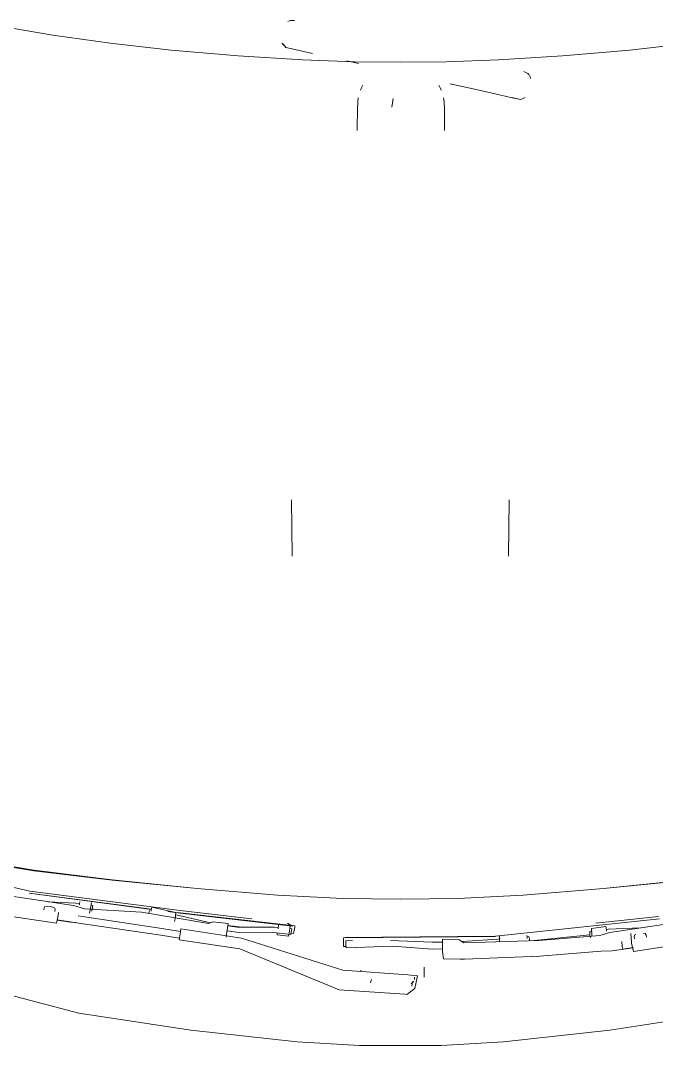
# Model space of a CAD drawing. Header units: millimetres. Extents: x -50912 to 58751, y -45352 to 5553.
# Drawn here: x -41558 to -40967, y -41113 to -40160 of the extents above; entities that cross this region are included whole.
import ezdxf

# ---------------------------------------------------------------- set-up
doc = ezdxf.new("R2010")
doc.units = ezdxf.units.MM
doc.layers.add('G-IMPT', color=8, linetype='Continuous', lineweight=9)

# ---------------------------------------------------------------- blocks, each defined once
blk = doc.blocks.new('CRT_Fiat Punto - Punto_dwg-V1-GARAGEM')
at = {"layer": 'G-IMPT'}
for p, q in [((857.897, -31.16), (858.051, -31.109)), ((858.12, -31.089), (858.051, -31.109)), ((858.331, -31.081), (858.12, -31.089)), ((858.485, -31.082), (858.331, -31.081)), ((836.14, -32.431), (830.817, -31.542)), ((836.14, -32.431), (841.463, -33.185)), ((847.08, -33.815), (841.463, -33.185)), ((857.337, -33.171), (857.666, -33.512)), ((889.491, -33.815), (895.108, -33.185)), ((853.285, -34.338), (847.08, -33.815)), ((857.412, -33.243), (857.696, -33.577)), ((857.412, -33.243), (857.666, -33.512)), ((858.566, -33.771), (857.696, -33.577)), ((857.696, -33.577), (858.518, -33.763)), ((858.518, -33.763), (860.162, -34.126)), ((883.285, -34.338), (889.491, -33.815)), ((859.223, -34.711), (853.285, -34.338)), ((859.223, -34.711), (864.035, -34.893)), ((863.34, -34.826), (864.427, -35.067)), ((868.285, -34.936), (864.035, -34.893)), ((868.285, -34.936), (872.535, -34.893)), ((877.348, -34.711), (872.535, -34.893)), ((877.348, -34.711), (883.285, -34.338)), ((879.836, -35.857), (879.697, -35.792)), ((879.836, -35.857), (880.019, -35.952)), ((880.019, -35.952), (880.073, -35.999)), ((880.188, -36.109), (880.073, -35.999)), ((875.018, -37.413), (872.869, -36.935)), ((880.258, -36.229), (880.244, -36.165)), ((880.258, -36.229), (880.282, -36.331)), ((880.307, -36.436), (880.282, -36.331)), ((864.608, -37.535), (864.676, -37.362)), ((864.827, -37.062), (864.676, -37.362)), ((872.004, -37.362), (871.853, -37.062)), ((872.004, -37.362), (872.071, -37.535)), ((875.018, -37.413), (877.045, -37.87)), ((878.623, -38.227), (877.045, -37.87)), ((864.34, -38.567), (864.315, -39.349)), ((864.393, -38.22), (864.34, -38.567)), ((867.498, -39.092), (867.633, -38.289)), ((867.498, -39.092), (867.599, -38.481)), ((872.287, -38.22), (872.339, -38.567)), ((872.365, -39.349), (872.339, -38.567)), ((878.579, -38.214), (879.425, -38.402)), ((879.425, -38.402), (878.623, -38.227)), ((879.811, -38.216), (879.425, -38.402)), ((864.315, -39.349), (864.306, -41)), ((872.365, -39.349), (872.374, -41)), ((864.306, -41.266), (864.306, -41)), ((872.374, -41), (872.374, -41.266)), ((858.221, -75.435), (858.285, -80.643)), ((878.35, -75.435), (878.286, -80.643)), ((820.498, -108.569), (834.018, -111.632)), ((829.511, -111.686), (838.056, -112.962)), ((833.98, -111.825), (845.276, -113.297)), ((833.98, -111.825), (845.272, -113.321)), ((834.018, -111.632), (847.936, -113.411)), ((835.688, -112.609), (838.276, -112.728)), ((838.625, -112.78), (838.276, -112.728)), ((838.605, -112.893), (838.623, -112.791)), ((838.655, -112.618), (838.623, -112.791)), ((839.599, -113.378), (839.723, -112.665)), ((830.928, -113.767), (836.508, -114.6)), ((835.318, -113.361), (835.352, -113.184)), ((835.425, -113.063), (835.352, -113.184)), ((835.627, -113.029), (835.425, -113.063)), ((835.893, -113.046), (835.627, -113.029)), ((836.151, -113.107), (835.893, -113.046)), ((836.332, -113.198), (836.151, -113.107)), ((836.33, -113.513), (836.363, -113.335)), ((836.363, -113.335), (836.332, -113.198)), ((836.643, -113.889), (836.689, -113.618)), ((838.056, -112.962), (839.082, -113.251)), ((839.082, -113.251), (844.343, -113.565)), ((839.599, -113.378), (839.545, -113.66)), ((839.849, -112.963), (839.674, -112.937)), ((839.753, -113.494), (839.795, -113.268)), ((839.795, -113.268), (839.849, -112.963)), ((839.795, -113.272), (840.143, -113.314)), ((844.343, -113.565), (850.57, -114.63)), ((845.035, -113.684), (845.059, -113.534)), ((845.079, -113.413), (845.059, -113.534)), ((845.247, -113.474), (845.258, -113.398)), ((845.305, -113.127), (845.258, -113.398)), ((845.305, -113.127), (847.536, -113.591)), ((846.781, -113.521), (847.918, -113.672)), ((847.453, -114.18), (847.536, -113.591)), ((847.536, -113.592), (847.926, -113.642)), ((858.324, -114.863), (847.918, -113.672)), ((858.518, -114.838), (847.926, -113.642)), ((854.552, -114.179), (847.936, -113.411)), ((836.508, -114.6), (836.643, -113.889)), ((836.56, -114.329), (837.779, -114.511)), ((836.568, -114.284), (839.187, -114.675)), ((838.272, -114.538), (837.779, -114.511)), ((838.493, -113.921), (839.301, -114.042)), ((839.187, -114.675), (846.13, -115.711)), ((839.301, -114.042), (846.24, -115.092)), ((847.453, -114.18), (847.408, -114.443)), ((847.499, -113.812), (847.672, -113.848)), ((850.726, -114.564), (847.672, -113.848)), ((850.952, -114.468), (850.57, -114.63)), ((852.364, -114.618), (850.952, -114.468)), ((852.25, -115.429), (852.364, -114.618)), ((858.324, -114.863), (857.862, -114.597)), ((877.078, -115.781), (892.238, -114.202)), ((886.358, -114.587), (892.14, -113.983)), ((887.639, -115.453), (896.941, -114.056)), ((847.961, -115.377), (846.24, -115.092)), ((847.184, -115.248), (847.956, -115.352)), ((847.918, -115.586), (847.83, -116.133)), ((847.998, -115.103), (847.918, -115.586)), ((847.998, -115.103), (853.597, -115.991)), ((852.175, -115.902), (852.25, -115.429)), ((852.262, -115.296), (853.141, -115.417)), ((852.331, -114.848), (853.21, -114.962)), ((853.629, -114.961), (852.338, -114.803)), ((853.141, -115.417), (856.555, -115.467)), ((853.21, -114.962), (856.642, -114.959)), ((858.146, -115.639), (856.555, -115.467)), ((856.996, -114.994), (856.642, -114.959)), ((856.884, -115.669), (856.911, -115.505)), ((856.884, -115.669), (857.941, -115.793)), ((856.977, -115.107), (856.993, -115.012)), ((857.034, -114.789), (856.993, -115.012)), ((857.992, -115.511), (857.941, -115.793)), ((857.992, -115.511), (858.11, -114.826)), ((858.238, -115.119), (858.06, -115.101)), ((858.146, -115.639), (858.187, -115.412)), ((858.187, -115.412), (858.238, -115.119)), ((858.413, -115.548), (858.223, -115.525)), ((858.413, -115.548), (858.516, -114.957)), ((858.518, -114.838), (858.516, -114.957)), ((880.34, -116.228), (885.815, -115.664)), ((885.801, -115.37), (886.01, -115.344)), ((885.801, -115.37), (885.817, -115.703)), ((885.95, -115.077), (887.282, -114.908)), ((885.985, -115.787), (885.95, -115.077)), ((887.639, -115.453), (886.717, -115.724)), ((887.355, -115.225), (887.282, -114.908)), ((887.343, -115.175), (887.515, -115.153)), ((887.361, -115.335), (887.355, -115.225)), ((890.481, -115.027), (887.515, -115.153)), ((889.643, -116.323), (889.59, -115.546)), ((890.071, -115.629), (889.936, -115.698)), ((890.927, -115.557), (890.771, -115.53)), ((891.018, -115.693), (890.927, -115.557)), ((847.86, -115.975), (846.13, -115.711)), ((847.83, -116.133), (853.444, -116.977)), ((853.597, -115.991), (862.968, -118.954)), ((863.047, -115.927), (863.034, -116.057)), ((863.039, -116.756), (863.034, -116.057)), ((863.047, -115.927), (877.078, -115.781)), ((863.248, -115.955), (877.073, -115.825)), ((863.257, -116.234), (863.863, -116.19)), ((863.257, -116.234), (863.26, -116.582)), ((863.26, -116.582), (863.272, -116.868)), ((863.313, -115.924), (863.377, -115.893)), ((871.223, -116.36), (867.382, -116.205)), ((872.182, -116.361), (871.223, -116.36)), ((872.183, -116.069), (872.177, -117.214)), ((872.183, -116.069), (873.72, -116.124)), ((873.72, -116.124), (874.147, -116.397)), ((873.994, -116.299), (877.3, -116.059)), ((881.08, -116.208), (874.147, -116.397)), ((877.509, -116.043), (877.3, -116.059)), ((877.467, -116.306), (877.46, -115.786)), ((879.974, -115.734), (880.007, -115.899)), ((880.169, -115.832), (879.996, -115.846)), ((880.009, -116.01), (880.007, -115.899)), ((880.169, -115.832), (880.22, -116.087)), ((880.223, -116.231), (880.22, -116.087)), ((886.717, -115.724), (881.08, -116.208)), ((885.817, -115.703), (885.874, -115.957)), ((888.759, -116.293), (888.789, -116.738)), ((889.664, -116.415), (889.643, -116.323)), ((889.852, -117.208), (889.671, -116.441)), ((889.852, -117.208), (895.977, -116.28)), ((889.936, -115.698), (889.912, -115.85)), ((889.926, -116.041), (889.912, -115.85)), ((891.033, -115.883), (891.018, -115.693)), ((853.444, -116.977), (862.643, -120.745)), ((863.039, -116.756), (863.267, -116.752)), ((863.272, -116.868), (867.567, -116.708)), ((871.26, -116.992), (867.567, -116.708)), ((872.21, -116.982), (871.26, -116.992)), ((872.177, -117.214), (872.275, -117.905)), ((886.858, -117.173), (881.185, -117.66)), ((886.858, -117.173), (887.881, -117.166)), ((887.881, -117.166), (889.827, -116.873)), ((888.789, -116.738), (888.847, -116.991)), ((888.847, -116.991), (889.824, -116.839)), ((872.275, -117.905), (873.823, -117.924)), ((873.823, -117.924), (874.211, -117.928)), ((881.185, -117.66), (874.211, -117.928)), ((862.968, -118.954), (868.992, -119.381)), ((864.642, -118.945), (864.625, -119.072)), ((869.867, -119.473), (868.992, -119.381)), ((869.623, -120.652), (869.867, -119.473)), ((870.498, -118.963), (870.483, -119.591)), ((870.5, -118.664), (870.498, -118.963)), ((865.529, -120.111), (865.607, -119.803)), ((869.271, -120.217), (869.418, -120.081)), ((869.271, -120.217), (869.363, -120.117)), ((869.391, -120.193), (869.344, -120.425)), ((869.391, -120.193), (869.411, -120.003)), ((869.533, -119.954), (869.418, -120.081)), ((869.594, -119.812), (869.599, -119.603)), ((838.564, -122.907), (831.167, -120.964)), ((862.643, -120.745), (868.707, -121.173)), ((868.882, -121.191), (868.707, -121.173)), ((868.882, -121.191), (869.623, -120.652)), ((838.564, -122.907), (848.919, -124.497)), ((898.006, -122.907), (887.651, -124.497)), ((858.737, -125.557), (848.919, -124.497)), ((887.651, -124.497), (877.834, -125.557)), ((858.737, -125.557), (864.52, -125.911)), ((868.285, -125.911), (864.52, -125.911)), ((872.051, -125.911), (868.285, -125.911)), ((877.834, -125.557), (872.051, -125.911))]:
    blk.add_line(p, q, dxfattribs=at)
at = {"layer": 'G-IMPT', "flags": 128}
for points in [[(803.771, -100.855), (803.994, -100.982), (806.733, -102.249), (810.559, -103.727), (815.402, -105.345), (821.192, -107.033), (827.628, -108.559), (834.407, -109.69), (841.654, -110.583), (849.495, -111.391), (856.93, -112.001), (862.959, -112.299), (868.285, -112.37), (873.611, -112.299), (879.64, -112.001), (887.075, -111.391), (894.916, -110.583)], [(929.83, -102.249), (926.012, -103.727), (921.168, -105.361), (915.378, -107.095), (908.943, -108.652), (902.164, -109.753), (894.916, -110.599), (887.075, -111.391), (879.64, -112.001), (873.611, -112.299), (868.285, -112.37), (862.959, -112.299), (856.93, -112.001), (849.495, -111.391), (841.654, -110.599), (834.407, -109.753), (827.628, -108.652), (821.192, -107.095), (815.402, -105.361), (810.559, -103.727), (806.741, -102.249)]]:
    blk.add_lwpolyline(points, dxfattribs=at)
blk = doc.blocks.new('CRT_Fiat Punto - Fiat punto 2-V2-GARAGEM')
at = {"xscale": 10.05298727948713, "yscale": 10.05298727948713, "zscale": 10.05298727948713}
blk.add_blockref('CRT_Fiat Punto - Punto_dwg-V1-GARAGEM', (-8728.86, 102.37), dxfattribs=at)

msp = doc.modelspace()

# ---------------------------------------------------------------- block references
at = {"layer": 'G-IMPT'}
msp.add_blockref('CRT_Fiat Punto - Fiat punto 2-V2-GARAGEM', (-41204.62, -39949.651), dxfattribs=at)

doc.saveas('drawing.dxf')
